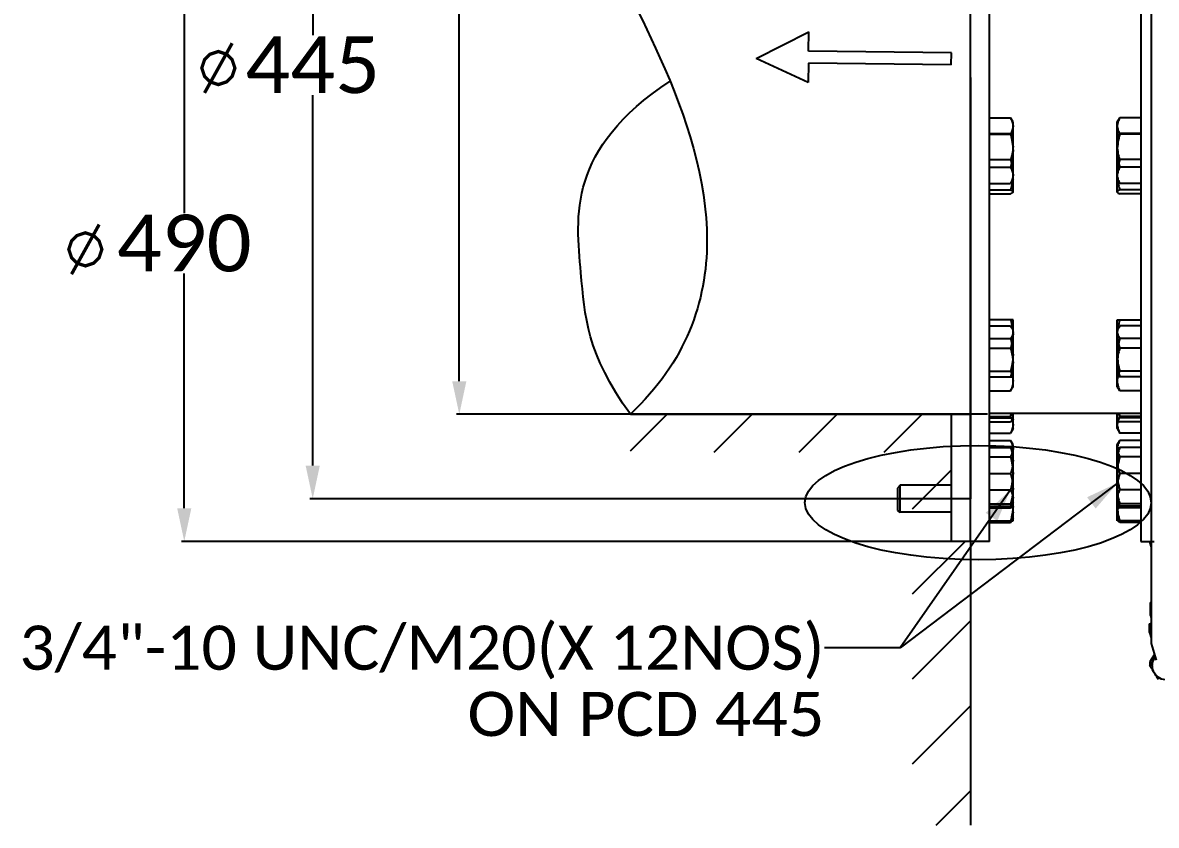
# Model space of a CAD drawing. Header units: millimetres. Extents: x 750 to 8479, y 2174 to 4333.
# Drawn here: x 4125 to 4724, y 3363 to 3787 of the extents above; entities that cross this region are included whole.
import ezdxf
from ezdxf.enums import TextEntityAlignment as Align

# ---------------------------------------------------------------- set-up
doc = ezdxf.new("R2010")
doc.units = ezdxf.units.MM
doc.header["$LTSCALE"] = 153.67
doc.header["$PDMODE"] = 3
doc.header["$PDSIZE"] = 8
doc.linetypes.add('DASHED', pattern=[0.2, 0.1, -0.1])
doc.linetypes.add('DOT', pattern=[0.2, 0.1, -0.1])
doc.layers.get('0').update_dxf_attribs({"linetype": 'CONTINUOUS'})
doc.layers.get('Defpoints').update_dxf_attribs({"linetype": 'CONTINUOUS'})
doc.layers.add('00_BUW_DATUM', color=7, linetype='CONTINUOUS')
doc.layers.add('02___PRT_ALL_AXES', color=7, linetype='CONTINUOUS')
doc.styles.get("Standard").update_dxf_attribs({"font": 'calibri.ttf'})
doc.dimstyles.get("Standard").update_dxf_attribs({"dimtxt": 17.5, "dimasz": 17.5, "dimexe": 1.5, "dimexo": 1, "dimtad": 1, "dimdsep": 46, "dimtxsty": 'Standard', "dimblk": '_FILLED', "dimblk1": '_FILLED', "dimblk2": '_FILLED', "dimcen": 0.09, "dimazin": 2, "dimtol": 1, "dimtp": 0.01, "dimtm": 0.01, "dimtfac": 1, "dimtofl": 0, "dimtmove": 0, "dimatfit": 3, "dimldrblk": '_FILLED', "dimfxl": 1, "dimtolj": 1, "dimarcsym": 0})

# ---------------------------------------------------------------- blocks, each defined once
blk = doc.blocks.new('_FILLED')
at = {"color": 0, "linetype": 'ByBlock'}
blk.add_solid([(0, 0), (-1, 0.214), (-1, -0.214)], dxfattribs=at)
blk = doc.blocks.new('*D48')
at = {"color": 0, "lineweight": -2}
for p, q in [((4624.38, 4003.32), (4208.61, 4003.32)), ((4210.11, 3985.82), (4210.11, 3686.73)), ((4210.11, 3530.82), (4210.11, 3654.74)), ((4624.38, 3513.32), (4208.61, 3513.32))]:
    blk.add_line(p, q, dxfattribs=at)
at = {"layer": 'Defpoints', "color": 0}
for p in [(4625.38, 4003.32), (4210.11, 3513.32), (4625.38, 3513.32)]:
    blk.add_point(p, dxfattribs=at)
at = {"color": 0, "linetype": 'ByBlock', "lineweight": -2, "xscale": 17.5, "yscale": 17.5, "zscale": 17.5}
for p, rotation in [((4210.11, 4003.32), 90), ((4210.11, 3513.32), 270)]:
    blk.add_blockref('_FILLED', p, dxfattribs=dict(at, rotation=rotation))
at = {"color": 0, "insert": (4210.11, 3670.74), "char_height": 30, "attachment_point": 5}
blk.add_mtext('\\A1;490', dxfattribs=at)
blk = doc.blocks.new('*D49')
at = {"color": 0, "lineweight": -2}
for p, q in [((4634.38, 3935.82), (4353.87, 3935.82)), ((4355.37, 3918.32), (4355.37, 3857.79)), ((4355.37, 3597.94), (4355.37, 3825.8)), ((4634.35, 3580.44), (4353.87, 3580.44))]:
    blk.add_line(p, q, dxfattribs=at)
at = {"layer": 'Defpoints', "color": 0}
for p in [(4635.38, 3935.82), (4355.37, 3580.44), (4635.35, 3580.44)]:
    blk.add_point(p, dxfattribs=at)
at = {"color": 0, "linetype": 'ByBlock', "lineweight": -2, "xscale": 17.5, "yscale": 17.5, "zscale": 17.5}
for p, rotation in [((4355.37, 3935.82), 90), ((4355.37, 3580.44), 270)]:
    blk.add_blockref('_FILLED', p, dxfattribs=dict(at, rotation=rotation))
at = {"color": 0, "insert": (4355.37, 3841.8), "char_height": 30, "attachment_point": 5}
blk.add_mtext('\\A1;355', dxfattribs=at)
blk = doc.blocks.new('*D54')
at = {"color": 0, "lineweight": -2}
for p, q in [((4638.8, 3980.82), (4276.46, 3980.82)), ((4277.96, 3963.32), (4277.96, 3780.77)), ((4277.96, 3553.32), (4277.96, 3749.08)), ((4573.43, 3535.82), (4276.46, 3535.82))]:
    blk.add_line(p, q, dxfattribs=at)
at = {"layer": 'Defpoints', "color": 0}
for p in [(4639.8, 3980.82), (4277.96, 3535.82), (4574.43, 3535.82)]:
    blk.add_point(p, dxfattribs=at)
at = {"color": 0, "linetype": 'ByBlock', "lineweight": -2, "xscale": 17.5, "yscale": 17.5, "zscale": 17.5}
for p, rotation in [((4277.96, 3980.82), 90), ((4277.96, 3535.82), 270)]:
    blk.add_blockref('_FILLED', p, dxfattribs=dict(at, rotation=rotation))
at = {"color": 0, "insert": (4277.96, 3764.92), "char_height": 30, "attachment_point": 5}
blk.add_mtext('\\A1;445', dxfattribs=at)
blk = doc.blocks.new('ARROW_4_BL0', base_point=(1535.78, 1394.64))
at = {"color": 7, "linetype": 'Continuous'}
for p, q in [((1559.72, 1397.75), (1559.84, 1407.97)), ((1559.84, 1407.97), (1587.31, 1395.29)), ((1484.33, 1398.65), (1484.26, 1392.42)), ((1484.33, 1398.65), (1559.72, 1397.75)), ((1587.31, 1395.29), (1559.52, 1381.3)), ((1484.26, 1392.42), (1559.65, 1391.52)), ((1559.65, 1391.52), (1559.52, 1381.3))]:
    blk.add_line(p, q, dxfattribs=at)

msp = doc.modelspace()

# ---------------------------------------------------------------- hatches: boundary and pattern name
h = msp.add_hatch()
h.set_pattern_fill('ANSI31', color=256, scale=10)
h.set_pattern_definition([(45, (2936.007, -14.086), (-22.45064, 22.45064), [])])
edge = h.paths.add_edge_path()
edge.add_line((4625.37764, 3363.32203), (4625.37764, 3513.32203))
edge.add_line((4625.37764, 3513.32203), (4615.37764, 3513.32203))
edge.add_line((4615.37764, 3513.32203), (4615.38192, 3580.44551))
edge.add_line((4615.38192, 3580.44551), (4445.71613, 3580.44423))
edge.add_line((4445.71613, 3580.50951), (4445.71613, 3560.50951))
edge.add_line((4445.71613, 3560.50951), (4594.71613, 3560.50951))
edge.add_line((4594.71613, 3560.50951), (4594.71613, 3363.32203))
edge.add_line((4594.71613, 3363.32203), (4625.37764, 3363.32203))

# ---------------------------------------------------------------- linework, layer by layer
for p, q in [((4625.37764, 3758.32203), (4625.37764, 3980.82203)), ((4625.37764, 3758.32203), (4625.37764, 3535.82203)), ((4445.71613, 3580.44423), (4615.38192, 3580.44551)), ((4615.37764, 3513.32203), (4615.38192, 3580.44551)), ((4625.37764, 3535.82203), (4450.77029, 3535.82203)), ((4615.37764, 3513.32203), (4615.37764, 3530.82203)), ((4625.37764, 3513.32203), (4615.37764, 3513.32203)), ((4625.37764, 3513.32203), (4625.37764, 3363.32203))]:
    msp.add_line(p, q)
at = {"linetype": 'Continuous'}
for p, q in [((4445.71613, 3580.45635), (4625.37764, 3580.44487)), ((4588.15399, 3542.96764), (4586.73108, 3541.36589)), ((4586.73108, 3541.36589), (4586.73108, 3529.61461)), ((4615.37965, 3542.97764), (4588.18813, 3542.97767)), ((4588.18813, 3528.73722), (4588.18813, 3542.90684)), ((4586.73108, 3529.61461), (4588.18813, 3528.73722)), ((4615.37874, 3528.73722), (4588.18813, 3528.73722))]:
    msp.add_line(p, q, dxfattribs=at)
at = {"linetype": 'ByBlock'}
for p, q in [((4719.87334, 3513.15552), (4720.79024, 3510.25605)), ((4720.37334, 3474.17786), (4720.37335, 3481.10015)), ((4720.37335, 3481.10015), (4720.79024, 3481.21014)), ((4720.37334, 3474.17786), (4720.79024, 3474.28786)), ((4720.37334, 3474.17786), (4720.79024, 3472.95583)), ((4719.87334, 3469.81918), (4720.79024, 3470.08015)), ((4719.87334, 3465.22257), (4719.87334, 3469.81918)), ((4719.87334, 3465.22257), (4720.79024, 3465.48354)), ((4719.87334, 3465.22257), (4720.79024, 3462.32311)), ((4722.55029, 3453.60014), (4720.14013, 3449.6805))]:
    msp.add_line(p, q, dxfattribs=at)
at = {"const_width": 1.75}
for points in [[(4219.36836, 3763.33578), (4220.82671, 3767.7107), (4223.74337, 3770.6274), (4228.11837, 3772.08571), (4232.49337, 3770.6274), (4235.41003, 3767.7107), (4236.86838, 3763.33578), (4235.41003, 3758.96078), (4232.49337, 3756.04408), (4228.11837, 3754.58577), (4223.74337, 3756.04408), (4220.82671, 3758.96078), (4219.36836, 3763.33578)], [(4220.82671, 3750.21077), (4235.41003, 3776.46071)], [(4149.11539, 3667.56646), (4150.57374, 3671.94138), (4153.4904, 3674.85808), (4157.8654, 3676.31639), (4162.2404, 3674.85808), (4165.15706, 3671.94138), (4166.61541, 3667.56646), (4165.15706, 3663.19146), (4162.2404, 3660.27476), (4157.8654, 3658.81646), (4153.4904, 3660.27476), (4150.57374, 3663.19146), (4149.11539, 3667.56646)], [(4150.57374, 3654.44145), (4165.15706, 3680.69139)]]:
    msp.add_lwpolyline(points, dxfattribs=at)
at = {"linetype": 'ByBlock'}
msp.add_ellipse((4629.36403, 3533.78828), major_axis=(-91.42621, 0), ratio=0.330297244, dxfattribs=at)
at = {"linetype": 'Continuous'}
for points, knots in [([(4443.72216, 3935.82203), (4426.34396, 3904.63401), (4419.72986, 3847.26921), (4466.3318, 3765.69099), (4497.04616, 3671.12096), (4475.14699, 3608.28444), (4445.71613, 3580.45635)], [0, 0, 0, 0, 0.238396544, 0.4652361, 0.732077313, 1, 1, 1, 1]), ([(4445.71613, 3580.50951), (4422.53863, 3612.58068), (4420.51376, 3657.52089), (4412.32903, 3720.53762), (4466.7012, 3756.46702)], [0, 0, 0, 0, 0.436819038, 1, 1, 1, 1])]:
    msp.add_open_spline(points, degree=3, knots=knots, dxfattribs=at)
at = {"layer": '00_BUW_DATUM', "linetype": 'Continuous'}
for p, q in [((4635.30683, 3737.00582), (4646.46708, 3737.00582)), ((4647.80683, 3734.68531), (4646.46708, 3737.00582)), ((4647.80683, 3704.68531), (4647.80683, 3734.68531)), ((4635.30683, 3728.34557), (4646.46708, 3728.34557)), ((4635.30683, 3711.02506), (4646.46708, 3711.02506)), ((4635.30683, 3702.3648), (4646.46708, 3702.3648)), ((4647.80683, 3704.68531), (4646.46708, 3702.3648)), ((4647.80683, 3630.30179), (4635.30683, 3630.30179)), ((4647.80683, 3600.30179), (4647.80683, 3630.30179)), ((4635.30683, 3615.30179), (4646.46708, 3615.30179)), ((4635.30683, 3600.30179), (4647.80683, 3600.30179)), ((4647.80683, 3572.87714), (4647.80683, 3580.82203)), ((4635.30683, 3579.21689), (4646.46708, 3579.21689)), ((4635.30683, 3570.55663), (4646.46708, 3570.55663)), ((4647.80683, 3572.87714), (4646.46708, 3570.55663)), ((4635.30683, 3566.56093), (4646.46708, 3566.56093)), ((4647.80683, 3564.24042), (4646.46708, 3566.56093)), ((4647.80683, 3524.20231), (4647.80683, 3564.24042)), ((4635.30683, 3557.90068), (4646.46708, 3557.90068)), ((4635.30683, 3540.58017), (4646.46708, 3540.58017)), ((4647.80683, 3534.24042), (4646.46708, 3531.91991)), ((4635.30683, 3531.91991), (4646.46708, 3531.91991)), ((4635.30683, 3524.20231), (4647.80683, 3524.20231))]:
    msp.add_line(p, q, dxfattribs=at)
at = {"layer": '00_BUW_DATUM', "linetype": 'DASHED'}
for p, q in [((4635.30683, 3737.00582), (4646.46708, 3737.00582)), ((4647.80683, 3734.68531), (4646.46708, 3737.00582)), ((4647.80683, 3704.68531), (4647.80683, 3734.68531)), ((4635.30683, 3728.34557), (4646.46708, 3728.34557)), ((4635.30683, 3711.02506), (4646.46708, 3711.02506)), ((4635.30683, 3702.3648), (4646.46708, 3702.3648)), ((4647.80683, 3704.68531), (4646.46708, 3702.3648)), ((4647.80683, 3630.30179), (4635.30683, 3630.30179)), ((4647.80683, 3600.30179), (4647.80683, 3630.30179)), ((4635.30683, 3615.30179), (4646.46708, 3615.30179)), ((4635.30683, 3600.30179), (4647.80683, 3600.30179)), ((4647.80683, 3572.87714), (4647.80683, 3580.82203)), ((4635.30683, 3579.21689), (4646.46708, 3579.21689)), ((4635.30683, 3570.55663), (4646.46708, 3570.55663)), ((4647.80683, 3572.87714), (4646.46708, 3570.55663)), ((4635.30683, 3566.56093), (4646.46708, 3566.56093)), ((4647.80683, 3564.24042), (4646.46708, 3566.56093)), ((4647.80683, 3534.24042), (4647.80683, 3564.24042)), ((4635.30683, 3557.90068), (4646.46708, 3557.90068)), ((4635.30683, 3540.58017), (4646.46708, 3540.58017)), ((4647.80683, 3534.24042), (4646.46708, 3531.91991)), ((4635.30683, 3531.91991), (4646.46708, 3531.91991))]:
    msp.add_line(p, q, dxfattribs=at)
at = {"layer": '00_BUW_DATUM', "linetype": 'ByBlock'}
for p, q in [((4702.87764, 3734.68531), (4704.21738, 3737.00582)), ((4702.87764, 3734.68531), (4704.21738, 3737.00582)), ((4715.37764, 3737.00582), (4704.21738, 3737.00582)), ((4715.37764, 3737.00582), (4704.21738, 3737.00582)), ((4702.87764, 3704.68531), (4702.87764, 3734.68531)), ((4702.87764, 3704.68531), (4702.87764, 3734.68531)), ((4702.87764, 3727.81417), (4702.94614, 3727.93282)), ((4702.87764, 3697.81417), (4702.87764, 3727.81417)), ((4715.37764, 3728.7793), (4704.21738, 3728.7793)), ((4715.37764, 3728.34557), (4704.21738, 3728.34557)), ((4715.37764, 3728.34557), (4704.21738, 3728.34557)), ((4715.37764, 3714.97985), (4704.21738, 3714.97985)), ((4715.37764, 3711.02506), (4704.21738, 3711.02506)), ((4715.37764, 3711.02506), (4704.21738, 3711.02506)), ((4702.87764, 3704.68531), (4704.21738, 3702.3648)), ((4702.87764, 3704.68531), (4704.21738, 3702.3648)), ((4715.37764, 3702.3648), (4704.21738, 3702.3648)), ((4715.37764, 3702.3648), (4704.21738, 3702.3648)), ((4715.37764, 3699.01473), (4704.21738, 3699.01473)), ((4715.37764, 3696.84905), (4704.21738, 3696.84905)), ((4702.87764, 3600.30179), (4702.87764, 3630.30179)), ((4702.87764, 3630.30179), (4715.37764, 3630.30179)), ((4702.87764, 3600.30179), (4702.87764, 3630.30179)), ((4702.87764, 3630.30179), (4715.37764, 3630.30179)), ((4702.87764, 3625.01285), (4703.61286, 3626.2863)), ((4702.87764, 3595.01285), (4702.87764, 3625.01285)), ((4704.21738, 3627.19744), (4703.61289, 3626.2863)), ((4715.37764, 3627.19744), (4704.21738, 3627.19744)), ((4715.37764, 3620.48068), (4704.21738, 3620.48068)), ((4715.37764, 3615.30179), (4704.21738, 3615.30179)), ((4715.37764, 3615.30179), (4704.21738, 3615.30179)), ((4715.37764, 3600.30179), (4702.87764, 3600.30179)), ((4715.37764, 3600.30179), (4702.87764, 3600.30179)), ((4715.37764, 3603.2961), (4704.21738, 3603.2961)), ((4702.87764, 3595.01285), (4703.61286, 3593.73941)), ((4704.21738, 3592.82827), (4703.61289, 3593.73941)), ((4715.37764, 3592.82827), (4704.21738, 3592.82827)), ((4702.87764, 3572.87714), (4702.87764, 3580.82203)), ((4702.87764, 3572.87714), (4702.87764, 3580.82203)), ((4702.87764, 3577.45872), (4702.87764, 3580.82203)), ((4715.37764, 3579.21689), (4704.21738, 3579.21689)), ((4715.37764, 3579.21689), (4704.21738, 3579.21689)), ((4715.37764, 3578.65928), (4704.21738, 3578.65928)), ((4715.37764, 3576.49359), (4704.21738, 3576.49359)), ((4702.87764, 3572.87714), (4704.21738, 3570.55663)), ((4702.87764, 3572.87714), (4704.21738, 3570.55663)), ((4715.37764, 3570.55663), (4704.21738, 3570.55663)), ((4715.37764, 3570.55663), (4704.21738, 3570.55663)), ((4702.87764, 3564.24042), (4704.21738, 3566.56093)), ((4702.87764, 3564.24042), (4704.21738, 3566.56093)), ((4702.87764, 3524.20231), (4702.87764, 3564.24042)), ((4702.87764, 3534.24042), (4702.87764, 3564.24042)), ((4715.37764, 3566.56093), (4704.21738, 3566.56093)), ((4715.37764, 3566.56093), (4704.21738, 3566.56093)), ((4715.37764, 3562.91598), (4704.21738, 3562.91598)), ((4702.87764, 3561.95086), (4702.94614, 3562.06951)), ((4702.87764, 3525.5256), (4702.87764, 3561.95086)), ((4715.37764, 3557.90068), (4704.21738, 3557.90068)), ((4715.37764, 3557.90068), (4704.21738, 3557.90068)), ((4715.37764, 3549.11654), (4704.21738, 3549.11654)), ((4715.37764, 3540.58017), (4704.21738, 3540.58017)), ((4715.37764, 3540.58017), (4704.21738, 3540.58017)), ((4702.87764, 3534.24042), (4704.21738, 3531.91991)), ((4702.87764, 3534.24042), (4704.21738, 3531.91991)), ((4715.37764, 3533.15142), (4704.21738, 3533.15142)), ((4715.37764, 3531.91991), (4704.21738, 3531.91991)), ((4715.37764, 3531.91991), (4704.21738, 3531.91991)), ((4715.37764, 3530.98574), (4704.21738, 3530.98574)), ((4702.87764, 3525.5256), (4703.61286, 3524.25215)), ((4715.37764, 3524.20231), (4702.87764, 3524.20231)), ((4704.21738, 3523.34102), (4703.61289, 3524.25216)), ((4715.37764, 3523.34102), (4704.21738, 3523.34102)), ((4720.14013, 3449.6805), (4720.14013, 3447.88312))]:
    msp.add_line(p, q, dxfattribs=at)
at = {"layer": '00_BUW_DATUM', "linetype": 'DOT'}
for p, q in [((4635.30683, 3728.7793), (4646.46708, 3728.7793)), ((4647.80683, 3727.81417), (4647.73833, 3727.93282)), ((4647.80683, 3697.81417), (4647.80683, 3727.81417)), ((4635.30683, 3714.97985), (4646.46708, 3714.97985)), ((4635.30683, 3699.01473), (4646.46708, 3699.01473)), ((4635.30683, 3696.84905), (4646.46708, 3696.84905)), ((4635.30683, 3627.19744), (4646.46708, 3627.19744)), ((4646.46708, 3627.19744), (4647.07157, 3626.2863)), ((4647.80683, 3625.01285), (4647.0716, 3626.2863)), ((4647.80683, 3595.01285), (4647.80683, 3625.01285)), ((4635.30683, 3620.48068), (4646.46708, 3620.48068)), ((4635.30683, 3603.2961), (4646.46708, 3603.2961)), ((4635.30683, 3592.82827), (4646.46708, 3592.82827)), ((4646.46708, 3592.82827), (4647.07157, 3593.73941)), ((4647.80683, 3595.01285), (4647.0716, 3593.73941)), ((4647.80683, 3577.45872), (4647.80683, 3580.82203)), ((4635.30683, 3578.65928), (4646.46708, 3578.65928)), ((4635.30683, 3576.49359), (4646.46708, 3576.49359)), ((4635.30683, 3562.91598), (4646.46708, 3562.91598)), ((4647.80683, 3561.95086), (4647.73833, 3562.06951)), ((4647.80683, 3525.5256), (4647.80683, 3561.95086)), ((4635.30683, 3549.11654), (4646.46708, 3549.11654)), ((4635.30683, 3533.15142), (4646.46708, 3533.15142)), ((4635.30683, 3530.98574), (4646.46708, 3530.98574)), ((4635.30683, 3523.34102), (4646.46708, 3523.34102)), ((4646.46708, 3523.34102), (4647.07157, 3524.25216)), ((4647.80683, 3525.5256), (4647.0716, 3524.25215))]:
    msp.add_line(p, q, dxfattribs=at)
at = {"layer": '00_BUW_DATUM', "linetype": 'Continuous'}
for centre, radius, start, end in [((4606.64008, 3590.73763), 41.45983, 343.86645223, 346.16147775), ((4627.88103, 3531.68918), 19.9258, 0.03774501, 6.6190158)]:
    msp.add_arc(centre, radius, start, end, dxfattribs=at)
at = {"layer": '00_BUW_DATUM', "linetype": 'DASHED'}
msp.add_arc((4606.64008, 3590.73763), 41.45983, 343.86645223, 346.16147775, dxfattribs=at)
at = {"layer": '00_BUW_DATUM', "linetype": 'DOT'}
msp.add_arc((4613.55835, 3589.01259), 34.49892, 342.53605777, 346.26262904, dxfattribs=at)
at = {"layer": '00_BUW_DATUM', "linetype": 'ByBlock'}
for centre, radius, start, end in [((4737.12611, 3589.01259), 34.49892, 193.73737096, 197.46394223), ((4744.04438, 3590.73763), 41.45983, 193.83852225, 196.13354777), ((4744.04438, 3590.73763), 41.45983, 193.83852225, 196.13354777), ((4722.80343, 3531.68918), 19.9258, 173.3809842, 179.96225499), ((4653.9669, 3493.55463), 80.41011, 328.41784884, 329.09592442), ((4728.92313, 3447.47014), 7.57975, 141.73340672, 148.39664346)]:
    msp.add_arc(centre, radius, start, end, dxfattribs=at)
at = {"layer": '00_BUW_DATUM', "linetype": 'Continuous'}
for points, knots in [([(4646.46708, 3737.00582), (4646.85951, 3736.32611), (4647.53005, 3734.94478), (4647.80683, 3733.41506), (4647.80683, 3732.67569)], [0, 0, 0, 0, 0.514923019, 1, 1, 1, 1]), ([(4647.80683, 3732.67569), (4647.80683, 3731.93633), (4647.53003, 3730.40662), (4646.85952, 3729.02529), (4646.46708, 3728.34557)], [0, 0, 0, 0, 0.485068846, 1, 1, 1, 1]), ([(4646.46708, 3728.34557), (4646.87327, 3726.93849), (4647.55109, 3724.08191), (4647.80683, 3721.14928), (4647.80683, 3719.68531)], [0, 0, 0, 0, 0.500095806, 1, 1, 1, 1]), ([(4647.80683, 3719.68531), (4647.80683, 3718.22137), (4647.55107, 3715.28874), (4646.87328, 3712.43216), (4646.46708, 3711.02506)], [0, 0, 0, 0, 0.499895575, 1, 1, 1, 1]), ([(4646.46708, 3711.02506), (4646.85951, 3710.34534), (4647.53005, 3708.96402), (4647.80683, 3707.4343), (4647.80683, 3706.69493)], [0, 0, 0, 0, 0.514923019, 1, 1, 1, 1]), ([(4647.80683, 3706.69493), (4647.80683, 3705.95557), (4647.53003, 3704.42586), (4646.85952, 3703.04453), (4646.46708, 3702.3648)], [0, 0, 0, 0, 0.485068846, 1, 1, 1, 1]), ([(4646.46708, 3630.30179), (4646.87146, 3629.08865), (4647.54868, 3626.62368), (4647.80683, 3624.07105), (4647.80683, 3622.80179)], [0, 0, 0, 0, 0.501864422, 1, 1, 1, 1]), ([(4647.80683, 3622.80179), (4647.80683, 3621.53255), (4647.54867, 3618.97992), (4646.87147, 3616.51495), (4646.46708, 3615.30179)], [0, 0, 0, 0, 0.498127019, 1, 1, 1, 1]), ([(4646.46708, 3615.30179), (4646.87146, 3614.08865), (4647.54868, 3611.62368), (4647.80683, 3609.07105), (4647.80683, 3607.80179)], [0, 0, 0, 0, 0.501864422, 1, 1, 1, 1]), ([(4647.80683, 3607.80179), (4647.80683, 3606.53255), (4647.54867, 3603.97992), (4646.87147, 3601.51495), (4646.46708, 3600.30179)], [0, 0, 0, 0, 0.498127019, 1, 1, 1, 1]), ([(4646.46708, 3579.21689), (4646.85951, 3578.53718), (4647.53005, 3577.15585), (4647.80683, 3575.62613), (4647.80683, 3574.88676)], [0, 0, 0, 0, 0.514923019, 1, 1, 1, 1]), ([(4647.80683, 3574.88676), (4647.80683, 3574.1474), (4647.53003, 3572.61769), (4646.85952, 3571.23636), (4646.46708, 3570.55663)], [0, 0, 0, 0, 0.485068846, 1, 1, 1, 1]), ([(4646.46708, 3566.56093), (4646.85951, 3565.88122), (4647.53005, 3564.49989), (4647.80683, 3562.97018), (4647.80683, 3562.2308)], [0, 0, 0, 0, 0.514923019, 1, 1, 1, 1]), ([(4647.80683, 3562.2308), (4647.80683, 3561.49144), (4647.53003, 3559.96174), (4646.85952, 3558.5804), (4646.46708, 3557.90068)], [0, 0, 0, 0, 0.485068846, 1, 1, 1, 1]), ([(4646.46708, 3557.90068), (4646.87327, 3556.4936), (4647.55109, 3553.63702), (4647.80683, 3550.70439), (4647.80683, 3549.24042)], [0, 0, 0, 0, 0.500095806, 1, 1, 1, 1]), ([(4647.80683, 3549.24042), (4647.80683, 3547.77648), (4647.55107, 3544.84386), (4646.87328, 3541.98727), (4646.46708, 3540.58017)], [0, 0, 0, 0, 0.499895575, 1, 1, 1, 1]), ([(4646.46708, 3540.58017), (4646.85951, 3539.90046), (4647.53005, 3538.51913), (4647.80683, 3536.98941), (4647.80683, 3536.25004)], [0, 0, 0, 0, 0.514923019, 1, 1, 1, 1]), ([(4647.80683, 3536.25004), (4647.80683, 3535.51068), (4647.53003, 3533.98097), (4646.85952, 3532.59964), (4646.46708, 3531.91991)], [0, 0, 0, 0, 0.485068846, 1, 1, 1, 1]), ([(4647.80683, 3531.70231), (4647.80683, 3530.43307), (4647.54867, 3527.88044), (4646.87147, 3525.41547), (4646.46708, 3524.20231)], [0, 0, 0, 0, 0.498127019, 1, 1, 1, 1])]:
    msp.add_open_spline(points, degree=3, knots=knots, dxfattribs=at)
at = {"layer": '00_BUW_DATUM', "linetype": 'DASHED'}
for points, knots in [([(4646.46708, 3737.00582), (4646.85951, 3736.32611), (4647.53005, 3734.94478), (4647.80683, 3733.41506), (4647.80683, 3732.67569)], [0, 0, 0, 0, 0.514923019, 1, 1, 1, 1]), ([(4647.80683, 3732.67569), (4647.80683, 3731.93633), (4647.53003, 3730.40662), (4646.85952, 3729.02529), (4646.46708, 3728.34557)], [0, 0, 0, 0, 0.485068846, 1, 1, 1, 1]), ([(4646.46708, 3728.34557), (4646.87327, 3726.93849), (4647.55109, 3724.08191), (4647.80683, 3721.14928), (4647.80683, 3719.68531)], [0, 0, 0, 0, 0.500095806, 1, 1, 1, 1]), ([(4647.80683, 3719.68531), (4647.80683, 3718.22137), (4647.55107, 3715.28874), (4646.87328, 3712.43216), (4646.46708, 3711.02506)], [0, 0, 0, 0, 0.499895575, 1, 1, 1, 1]), ([(4646.46708, 3711.02506), (4646.85951, 3710.34534), (4647.53005, 3708.96402), (4647.80683, 3707.4343), (4647.80683, 3706.69493)], [0, 0, 0, 0, 0.514923019, 1, 1, 1, 1]), ([(4647.80683, 3706.69493), (4647.80683, 3705.95557), (4647.53003, 3704.42586), (4646.85952, 3703.04453), (4646.46708, 3702.3648)], [0, 0, 0, 0, 0.485068846, 1, 1, 1, 1]), ([(4646.46708, 3630.30179), (4646.87146, 3629.08865), (4647.54868, 3626.62368), (4647.80683, 3624.07105), (4647.80683, 3622.80179)], [0, 0, 0, 0, 0.501864422, 1, 1, 1, 1]), ([(4647.80683, 3622.80179), (4647.80683, 3621.53255), (4647.54867, 3618.97993), (4646.87147, 3616.51495), (4646.46708, 3615.30179)], [0, 0, 0, 0, 0.498127019, 1, 1, 1, 1]), ([(4646.46708, 3615.30179), (4646.87146, 3614.08865), (4647.54868, 3611.62368), (4647.80683, 3609.07105), (4647.80683, 3607.80179)], [0, 0, 0, 0, 0.501864422, 1, 1, 1, 1]), ([(4647.80683, 3607.80179), (4647.80683, 3606.53255), (4647.54867, 3603.97993), (4646.87147, 3601.51495), (4646.46708, 3600.30179)], [0, 0, 0, 0, 0.498127019, 1, 1, 1, 1]), ([(4646.46708, 3579.21689), (4646.85951, 3578.53718), (4647.53005, 3577.15585), (4647.80683, 3575.62613), (4647.80683, 3574.88676)], [0, 0, 0, 0, 0.514923019, 1, 1, 1, 1]), ([(4647.80683, 3574.88676), (4647.80683, 3574.1474), (4647.53003, 3572.61769), (4646.85952, 3571.23636), (4646.46708, 3570.55663)], [0, 0, 0, 0, 0.485068846, 1, 1, 1, 1]), ([(4646.46708, 3566.56093), (4646.85951, 3565.88122), (4647.53005, 3564.49989), (4647.80683, 3562.97018), (4647.80683, 3562.2308)], [0, 0, 0, 0, 0.514923019, 1, 1, 1, 1]), ([(4647.80683, 3562.2308), (4647.80683, 3561.49144), (4647.53003, 3559.96174), (4646.85952, 3558.5804), (4646.46708, 3557.90068)], [0, 0, 0, 0, 0.485068846, 1, 1, 1, 1]), ([(4646.46708, 3557.90068), (4646.87327, 3556.4936), (4647.55109, 3553.63702), (4647.80683, 3550.70439), (4647.80683, 3549.24042)], [0, 0, 0, 0, 0.500095806, 1, 1, 1, 1]), ([(4647.80683, 3549.24042), (4647.80683, 3547.77648), (4647.55107, 3544.84386), (4646.87328, 3541.98727), (4646.46708, 3540.58017)], [0, 0, 0, 0, 0.499895575, 1, 1, 1, 1]), ([(4646.46708, 3540.58017), (4646.85951, 3539.90046), (4647.53005, 3538.51913), (4647.80683, 3536.98941), (4647.80683, 3536.25004)], [0, 0, 0, 0, 0.514923019, 1, 1, 1, 1]), ([(4647.80683, 3536.25004), (4647.80683, 3535.51068), (4647.53003, 3533.98097), (4646.85952, 3532.59964), (4646.46708, 3531.91991)], [0, 0, 0, 0, 0.485068846, 1, 1, 1, 1])]:
    msp.add_open_spline(points, degree=3, knots=knots, dxfattribs=at)
at = {"layer": '00_BUW_DATUM', "linetype": 'ByBlock'}
for points, knots in [([(4704.21738, 3737.00582), (4703.82495, 3736.32611), (4703.15442, 3734.94478), (4702.87764, 3733.41506), (4702.87764, 3732.67569)], [0, 0, 0, 0, 0.514923019, 1, 1, 1, 1]), ([(4704.21738, 3737.00582), (4703.82495, 3736.32611), (4703.15442, 3734.94478), (4702.87764, 3733.41506), (4702.87764, 3732.67569)], [0, 0, 0, 0, 0.514923019, 1, 1, 1, 1]), ([(4702.87764, 3732.67569), (4702.87764, 3731.93633), (4703.15443, 3730.40662), (4703.82494, 3729.02529), (4704.21738, 3728.34557)], [0, 0, 0, 0, 0.485068846, 1, 1, 1, 1]), ([(4702.87764, 3732.67569), (4702.87764, 3731.93633), (4703.15443, 3730.40662), (4703.82494, 3729.02529), (4704.21738, 3728.34557)], [0, 0, 0, 0, 0.485068846, 1, 1, 1, 1]), ([(4704.21738, 3728.7793), (4703.81426, 3727.66673), (4703.13752, 3725.40504), (4702.87764, 3723.0482), (4702.87764, 3721.87958)], [0, 0, 0, 0, 0.503128503, 1, 1, 1, 1]), ([(4704.21738, 3728.34557), (4703.8112, 3726.93849), (4703.13338, 3724.08191), (4702.87764, 3721.14928), (4702.87764, 3719.68531)], [0, 0, 0, 0, 0.500095806, 1, 1, 1, 1]), ([(4704.21738, 3728.34557), (4703.8112, 3726.93849), (4703.13338, 3724.08191), (4702.87764, 3721.14928), (4702.87764, 3719.68531)], [0, 0, 0, 0, 0.500095806, 1, 1, 1, 1]), ([(4702.94614, 3727.93282), (4702.99263, 3728.01333), (4703.13539, 3728.17263), (4703.55305, 3728.47595), (4703.93749, 3728.65806), (4704.21738, 3728.7793)], [0, 0, 0, 0, 0.180492438, 0.407856993, 1, 1, 1, 1]), ([(4702.87764, 3721.87958), (4702.87764, 3720.71097), (4703.13753, 3718.35413), (4703.81426, 3716.09244), (4704.21738, 3714.97985)], [0, 0, 0, 0, 0.49686298, 1, 1, 1, 1]), ([(4702.87764, 3719.68531), (4702.87764, 3718.22137), (4703.13339, 3715.28874), (4703.81119, 3712.43216), (4704.21738, 3711.02506)], [0, 0, 0, 0, 0.499895575, 1, 1, 1, 1]), ([(4702.87764, 3719.68531), (4702.87764, 3718.22137), (4703.13339, 3715.28874), (4703.81119, 3712.43216), (4704.21738, 3711.02506)], [0, 0, 0, 0, 0.499895575, 1, 1, 1, 1]), ([(4704.21738, 3714.97985), (4703.81217, 3713.68598), (4703.13466, 3711.05796), (4702.87764, 3708.34751), (4702.87764, 3706.99729)], [0, 0, 0, 0, 0.501039053, 1, 1, 1, 1]), ([(4704.21738, 3711.02506), (4703.82495, 3710.34534), (4703.15442, 3708.96402), (4702.87764, 3707.4343), (4702.87764, 3706.69493)], [0, 0, 0, 0, 0.514923019, 1, 1, 1, 1]), ([(4704.21738, 3711.02506), (4703.82495, 3710.34534), (4703.15442, 3708.96402), (4702.87764, 3707.4343), (4702.87764, 3706.69493)], [0, 0, 0, 0, 0.514923019, 1, 1, 1, 1]), ([(4702.87764, 3706.99729), (4702.87764, 3705.6471), (4703.13467, 3702.93665), (4703.81216, 3700.30862), (4704.21738, 3699.01473)], [0, 0, 0, 0, 0.49895236, 1, 1, 1, 1]), ([(4702.87764, 3706.69493), (4702.87764, 3705.95557), (4703.15443, 3704.42586), (4703.82494, 3703.04453), (4704.21738, 3702.3648)], [0, 0, 0, 0, 0.485068846, 1, 1, 1, 1]), ([(4702.87764, 3706.69493), (4702.87764, 3705.95557), (4703.15443, 3704.42586), (4703.82494, 3703.04453), (4704.21738, 3702.3648)], [0, 0, 0, 0, 0.485068846, 1, 1, 1, 1]), ([(4704.21738, 3699.01473), (4704.02944, 3698.93332), (4703.68813, 3698.77143), (4703.1957, 3698.48048), (4702.87764, 3698.15046), (4702.87764, 3697.93189)], [0, 0, 0, 0, 0.346523391, 0.630203907, 1, 1, 1, 1]), ([(4702.87764, 3697.93189), (4702.87764, 3697.91213), (4702.88366, 3697.82949), (4702.91472, 3697.74994), (4702.94614, 3697.69552)], [0, 0, 0, 0, 0.23928033, 1, 1, 1, 1]), ([(4702.94614, 3697.69552), (4702.99263, 3697.61501), (4703.13539, 3697.45572), (4703.55305, 3697.15239), (4703.93749, 3696.97028), (4704.21738, 3696.84905)], [0, 0, 0, 0, 0.180492438, 0.407856993, 1, 1, 1, 1]), ([(4704.21738, 3630.30179), (4703.813, 3629.08865), (4703.13578, 3626.62368), (4702.87764, 3624.07105), (4702.87764, 3622.80179)], [0, 0, 0, 0, 0.501864422, 1, 1, 1, 1]), ([(4704.21738, 3630.30179), (4703.813, 3629.08865), (4703.13578, 3626.62368), (4702.87764, 3624.07105), (4702.87764, 3622.80179)], [0, 0, 0, 0, 0.501864422, 1, 1, 1, 1]), ([(4703.61286, 3626.2863), (4703.39094, 3625.9019), (4703.02179, 3625.11741), (4702.87764, 3624.25452), (4702.87764, 3623.83906)], [0, 0, 0, 0, 0.516529059, 1, 1, 1, 1]), ([(4702.87764, 3623.83906), (4702.87764, 3623.55356), (4702.94297, 3622.97044), (4703.3261, 3621.80149), (4703.83366, 3620.99616), (4704.21738, 3620.48068)], [0, 0, 0, 0, 0.233253545, 0.474969478, 1, 1, 1, 1]), ([(4702.87764, 3622.80179), (4702.87764, 3621.53255), (4703.13579, 3618.97992), (4703.813, 3616.51495), (4704.21738, 3615.30179)], [0, 0, 0, 0, 0.498127019, 1, 1, 1, 1]), ([(4702.87764, 3622.80179), (4702.87764, 3621.53255), (4703.13579, 3618.97993), (4703.813, 3616.51495), (4704.21738, 3615.30179)], [0, 0, 0, 0, 0.498127019, 1, 1, 1, 1]), ([(4704.21738, 3620.48068), (4703.81128, 3619.08495), (4703.13349, 3616.25127), (4702.87764, 3613.34095), (4702.87764, 3611.88839)], [0, 0, 0, 0, 0.500180827, 1, 1, 1, 1]), ([(4704.21738, 3615.30179), (4703.813, 3614.08865), (4703.13578, 3611.62368), (4702.87764, 3609.07105), (4702.87764, 3607.80179)], [0, 0, 0, 0, 0.501864422, 1, 1, 1, 1]), ([(4704.21738, 3615.30179), (4703.813, 3614.08865), (4703.13578, 3611.62368), (4702.87764, 3609.07105), (4702.87764, 3607.80179)], [0, 0, 0, 0, 0.501864422, 1, 1, 1, 1]), ([(4702.87764, 3611.88839), (4702.87764, 3610.43586), (4703.13351, 3607.52554), (4703.81128, 3604.69185), (4704.21738, 3603.2961)], [0, 0, 0, 0, 0.499810557, 1, 1, 1, 1]), ([(4702.87764, 3607.80179), (4702.87764, 3606.53255), (4703.13579, 3603.97992), (4703.813, 3601.51495), (4704.21738, 3600.30179)], [0, 0, 0, 0, 0.498127019, 1, 1, 1, 1]), ([(4702.87764, 3607.80179), (4702.87764, 3606.53255), (4703.13579, 3603.97993), (4703.813, 3601.51495), (4704.21738, 3600.30179)], [0, 0, 0, 0, 0.498127019, 1, 1, 1, 1]), ([(4704.21738, 3603.2961), (4703.81979, 3602.46371), (4703.14574, 3600.77008), (4702.87764, 3598.95213), (4702.87764, 3598.06219)], [0, 0, 0, 0, 0.508971218, 1, 1, 1, 1]), ([(4702.87764, 3598.06219), (4702.87764, 3597.17225), (4703.14575, 3595.35431), (4703.81978, 3593.66067), (4704.21738, 3592.82827)], [0, 0, 0, 0, 0.491020457, 1, 1, 1, 1]), ([(4704.21738, 3579.21689), (4703.82495, 3578.53718), (4703.15442, 3577.15585), (4702.87764, 3575.62613), (4702.87764, 3574.88676)], [0, 0, 0, 0, 0.514923019, 1, 1, 1, 1]), ([(4704.21738, 3579.21689), (4703.82495, 3578.53718), (4703.15442, 3577.15585), (4702.87764, 3575.62613), (4702.87764, 3574.88676)], [0, 0, 0, 0, 0.514923019, 1, 1, 1, 1]), ([(4704.21738, 3578.65928), (4704.02944, 3578.57787), (4703.68813, 3578.41598), (4703.1957, 3578.12503), (4702.87764, 3577.79501), (4702.87764, 3577.57643)], [0, 0, 0, 0, 0.346523393, 0.630203909, 1, 1, 1, 1]), ([(4702.87764, 3577.57643), (4702.87764, 3577.55667), (4702.88366, 3577.47404), (4702.91472, 3577.39448), (4702.94614, 3577.34007)], [0, 0, 0, 0, 0.239280327, 1, 1, 1, 1]), ([(4702.87764, 3574.88676), (4702.87764, 3574.1474), (4703.15443, 3572.61769), (4703.82494, 3571.23636), (4704.21738, 3570.55663)], [0, 0, 0, 0, 0.485068846, 1, 1, 1, 1]), ([(4702.87764, 3574.88676), (4702.87764, 3574.1474), (4703.15443, 3572.61769), (4703.82494, 3571.23636), (4704.21738, 3570.55663)], [0, 0, 0, 0, 0.485068846, 1, 1, 1, 1]), ([(4702.94614, 3577.34007), (4702.99263, 3577.25956), (4703.13539, 3577.10026), (4703.55305, 3576.79694), (4703.93749, 3576.61483), (4704.21738, 3576.49359)], [0, 0, 0, 0, 0.180492438, 0.407856993, 1, 1, 1, 1]), ([(4704.21738, 3566.56093), (4703.82495, 3565.88122), (4703.15442, 3564.49989), (4702.87764, 3562.97018), (4702.87764, 3562.2308)], [0, 0, 0, 0, 0.514923019, 1, 1, 1, 1]), ([(4704.21738, 3566.56093), (4703.82495, 3565.88122), (4703.15442, 3564.49989), (4702.87764, 3562.97018), (4702.87764, 3562.2308)], [0, 0, 0, 0, 0.514923019, 1, 1, 1, 1]), ([(4704.21738, 3562.91598), (4703.81426, 3561.80342), (4703.13752, 3559.54173), (4702.87764, 3557.18489), (4702.87764, 3556.01626)], [0, 0, 0, 0, 0.503128503, 1, 1, 1, 1]), ([(4702.94614, 3562.06951), (4702.99263, 3562.15002), (4703.13539, 3562.30931), (4703.55305, 3562.61264), (4703.93749, 3562.79475), (4704.21738, 3562.91598)], [0, 0, 0, 0, 0.180492438, 0.407856993, 1, 1, 1, 1]), ([(4702.87764, 3562.2308), (4702.87764, 3561.49144), (4703.15443, 3559.96174), (4703.82494, 3558.5804), (4704.21738, 3557.90068)], [0, 0, 0, 0, 0.485068846, 1, 1, 1, 1]), ([(4702.87764, 3562.2308), (4702.87764, 3561.49144), (4703.15443, 3559.96174), (4703.82494, 3558.5804), (4704.21738, 3557.90068)], [0, 0, 0, 0, 0.485068846, 1, 1, 1, 1]), ([(4704.21738, 3557.90068), (4703.8112, 3556.4936), (4703.13338, 3553.63702), (4702.87764, 3550.70439), (4702.87764, 3549.24042)], [0, 0, 0, 0, 0.500095806, 1, 1, 1, 1]), ([(4704.21738, 3557.90068), (4703.8112, 3556.4936), (4703.13338, 3553.63702), (4702.87764, 3550.70439), (4702.87764, 3549.24042)], [0, 0, 0, 0, 0.500095806, 1, 1, 1, 1]), ([(4702.87764, 3556.01626), (4702.87764, 3554.84766), (4703.13753, 3552.49082), (4703.81426, 3550.22912), (4704.21738, 3549.11654)], [0, 0, 0, 0, 0.49686298, 1, 1, 1, 1]), ([(4702.87764, 3549.24042), (4702.87764, 3547.77648), (4703.13339, 3544.84386), (4703.81119, 3541.98727), (4704.21738, 3540.58017)], [0, 0, 0, 0, 0.499895575, 1, 1, 1, 1]), ([(4702.87764, 3549.24042), (4702.87764, 3547.77648), (4703.13339, 3544.84386), (4703.81119, 3541.98727), (4704.21738, 3540.58017)], [0, 0, 0, 0, 0.499895575, 1, 1, 1, 1]), ([(4704.21738, 3549.11654), (4703.81217, 3547.82267), (4703.13466, 3545.19465), (4702.87764, 3542.4842), (4702.87764, 3541.13398)], [0, 0, 0, 0, 0.501039053, 1, 1, 1, 1]), ([(4702.87764, 3541.13398), (4702.87764, 3539.78379), (4703.13467, 3537.07334), (4703.81216, 3534.44531), (4704.21738, 3533.15142)], [0, 0, 0, 0, 0.49895236, 1, 1, 1, 1]), ([(4704.21738, 3540.58017), (4703.82495, 3539.90046), (4703.15442, 3538.51913), (4702.87764, 3536.98941), (4702.87764, 3536.25004)], [0, 0, 0, 0, 0.514923019, 1, 1, 1, 1]), ([(4704.21738, 3540.58017), (4703.82495, 3539.90046), (4703.15442, 3538.51913), (4702.87764, 3536.98941), (4702.87764, 3536.25004)], [0, 0, 0, 0, 0.514923019, 1, 1, 1, 1]), ([(4702.87764, 3536.25004), (4702.87764, 3535.51068), (4703.15443, 3533.98097), (4703.82494, 3532.59964), (4704.21738, 3531.91991)], [0, 0, 0, 0, 0.485068846, 1, 1, 1, 1]), ([(4702.87764, 3536.25004), (4702.87764, 3535.51068), (4703.15443, 3533.98097), (4703.82494, 3532.59964), (4704.21738, 3531.91991)], [0, 0, 0, 0, 0.485068846, 1, 1, 1, 1]), ([(4704.21738, 3533.15142), (4704.02944, 3533.07001), (4703.68813, 3532.90812), (4703.1957, 3532.61717), (4702.87764, 3532.28715), (4702.87764, 3532.06858)], [0, 0, 0, 0, 0.346523393, 0.630203909, 1, 1, 1, 1]), ([(4702.87764, 3532.06858), (4702.87764, 3532.04881), (4702.88366, 3531.96618), (4702.91472, 3531.88662), (4702.94614, 3531.83221)], [0, 0, 0, 0, 0.239280327, 1, 1, 1, 1]), ([(4702.87764, 3531.70231), (4702.87764, 3530.43307), (4703.13579, 3527.88044), (4703.813, 3525.41547), (4704.21738, 3524.20231)], [0, 0, 0, 0, 0.498127019, 1, 1, 1, 1]), ([(4703.30764, 3531.46691), (4703.23872, 3531.22956), (4702.9943, 3530.28429), (4702.87764, 3529.30415), (4702.87764, 3528.57493)], [0, 0, 0, 0, 0.25313249, 1, 1, 1, 1]), ([(4702.87764, 3528.57493), (4702.87764, 3527.685), (4703.14575, 3525.86706), (4703.81978, 3524.17342), (4704.21738, 3523.34102)], [0, 0, 0, 0, 0.491020457, 1, 1, 1, 1]), ([(4702.94614, 3531.83221), (4702.99263, 3531.7517), (4703.13539, 3531.59241), (4703.55305, 3531.28908), (4703.93749, 3531.10697), (4704.21738, 3530.98574)], [0, 0, 0, 0, 0.180492438, 0.407856993, 1, 1, 1, 1]), ([(4720.14013, 3447.88312), (4720.33223, 3448.16075), (4721.13261, 3449.33077), (4721.9018, 3450.52223), (4722.46748, 3451.4422)], [0, 0, 0, 0, 0.238159367, 1, 1, 1, 1]), ([(4722.43153, 3443.85257), (4722.08808, 3444.42282), (4721.55316, 3445.65796), (4721.28559, 3447.65248), (4721.57212, 3449.64459), (4722.11867, 3450.87494), (4722.46748, 3451.4422)], [0, 0, 0, 0, 0.250855481, 0.49994072, 0.749057943, 1, 1, 1, 1]), ([(4722.43153, 3443.85257), (4722.23557, 3444.17794), (4721.44784, 3445.50772), (4720.69575, 3446.85834), (4720.14013, 3447.88312)], [0, 0, 0, 0, 0.245754944, 1, 1, 1, 1]), ([(4724.72293, 3440.27379), (4724.53378, 3440.55306), (4723.74559, 3441.73013), (4722.98835, 3442.92801), (4722.43153, 3443.85257)], [0, 0, 0, 0, 0.238106532, 1, 1, 1, 1]), ([(4729.34168, 3440.02821), (4727.96611, 3440.03407), (4725.20143, 3440.72705), (4723.1255, 3442.70029), (4722.43153, 3443.85257)], [0, 0, 0, 0, 0.505598217, 1, 1, 1, 1])]:
    msp.add_open_spline(points, degree=3, knots=knots, dxfattribs=at)
at = {"layer": '00_BUW_DATUM', "linetype": 'DOT'}
for points, knots in [([(4647.73833, 3727.93282), (4647.69183, 3728.01333), (4647.54907, 3728.17263), (4647.13142, 3728.47595), (4646.74698, 3728.65806), (4646.46708, 3728.7793)], [0, 0, 0, 0, 0.180492438, 0.407856993, 1, 1, 1, 1]), ([(4646.46708, 3728.7793), (4646.8702, 3727.66673), (4647.54695, 3725.40504), (4647.80683, 3723.0482), (4647.80683, 3721.87958)], [0, 0, 0, 0, 0.503128503, 1, 1, 1, 1]), ([(4647.80683, 3721.87958), (4647.80683, 3720.71097), (4647.54694, 3718.35413), (4646.87021, 3716.09244), (4646.46708, 3714.97985)], [0, 0, 0, 0, 0.49686298, 1, 1, 1, 1]), ([(4646.46708, 3714.97985), (4646.8723, 3713.68598), (4647.54981, 3711.05796), (4647.80683, 3708.34751), (4647.80683, 3706.99729)], [0, 0, 0, 0, 0.501039053, 1, 1, 1, 1]), ([(4647.80683, 3706.99729), (4647.80683, 3705.6471), (4647.5498, 3702.93665), (4646.87231, 3700.30862), (4646.46708, 3699.01473)], [0, 0, 0, 0, 0.49895236, 1, 1, 1, 1]), ([(4646.46708, 3699.01473), (4646.65503, 3698.93332), (4646.99633, 3698.77143), (4647.48877, 3698.48048), (4647.80683, 3698.15046), (4647.80683, 3697.93189)], [0, 0, 0, 0, 0.346523391, 0.630203907, 1, 1, 1, 1]), ([(4647.73833, 3697.69552), (4647.69183, 3697.61501), (4647.54907, 3697.45572), (4647.13142, 3697.15239), (4646.74698, 3696.97028), (4646.46708, 3696.84905)], [0, 0, 0, 0, 0.180492438, 0.407856993, 1, 1, 1, 1]), ([(4647.80683, 3697.93189), (4647.80683, 3697.91213), (4647.80081, 3697.82949), (4647.76975, 3697.74994), (4647.73833, 3697.69552)], [0, 0, 0, 0, 0.23928033, 1, 1, 1, 1]), ([(4647.80683, 3623.83906), (4647.80683, 3623.55356), (4647.74149, 3622.97044), (4647.35836, 3621.80149), (4646.85081, 3620.99616), (4646.46708, 3620.48068)], [0, 0, 0, 0, 0.233253545, 0.474969478, 1, 1, 1, 1]), ([(4647.0716, 3626.2863), (4647.29352, 3625.9019), (4647.66268, 3625.11741), (4647.80683, 3624.25452), (4647.80683, 3623.83906)], [0, 0, 0, 0, 0.516529059, 1, 1, 1, 1]), ([(4646.46708, 3620.48068), (4646.87318, 3619.08495), (4647.55097, 3616.25127), (4647.80683, 3613.34095), (4647.80683, 3611.88839)], [0, 0, 0, 0, 0.500180827, 1, 1, 1, 1]), ([(4647.80683, 3611.88839), (4647.80683, 3610.43586), (4647.55096, 3607.52554), (4646.87319, 3604.69185), (4646.46708, 3603.2961)], [0, 0, 0, 0, 0.499810557, 1, 1, 1, 1]), ([(4646.46708, 3603.2961), (4646.86467, 3602.46371), (4647.53872, 3600.77008), (4647.80683, 3598.95213), (4647.80683, 3598.06219)], [0, 0, 0, 0, 0.508971218, 1, 1, 1, 1]), ([(4647.80683, 3598.06219), (4647.80683, 3597.17225), (4647.53871, 3595.35431), (4646.86468, 3593.66067), (4646.46708, 3592.82827)], [0, 0, 0, 0, 0.491020457, 1, 1, 1, 1]), ([(4646.46708, 3578.65928), (4646.65503, 3578.57787), (4646.99633, 3578.41598), (4647.48877, 3578.12503), (4647.80683, 3577.79501), (4647.80683, 3577.57643)], [0, 0, 0, 0, 0.346523393, 0.630203909, 1, 1, 1, 1]), ([(4647.73833, 3577.34007), (4647.69183, 3577.25956), (4647.54907, 3577.10026), (4647.13142, 3576.79694), (4646.74698, 3576.61483), (4646.46708, 3576.49359)], [0, 0, 0, 0, 0.180492438, 0.407856993, 1, 1, 1, 1]), ([(4647.80683, 3577.57643), (4647.80683, 3577.55667), (4647.80081, 3577.47404), (4647.76975, 3577.39448), (4647.73833, 3577.34007)], [0, 0, 0, 0, 0.239280327, 1, 1, 1, 1]), ([(4647.73833, 3562.06951), (4647.69183, 3562.15002), (4647.54907, 3562.30931), (4647.13142, 3562.61264), (4646.74698, 3562.79475), (4646.46708, 3562.91598)], [0, 0, 0, 0, 0.180492438, 0.407856993, 1, 1, 1, 1]), ([(4646.46708, 3562.91598), (4646.8702, 3561.80342), (4647.54695, 3559.54173), (4647.80683, 3557.18489), (4647.80683, 3556.01626)], [0, 0, 0, 0, 0.503128503, 1, 1, 1, 1]), ([(4647.80683, 3556.01626), (4647.80683, 3554.84766), (4647.54694, 3552.49082), (4646.87021, 3550.22912), (4646.46708, 3549.11654)], [0, 0, 0, 0, 0.49686298, 1, 1, 1, 1]), ([(4646.46708, 3549.11654), (4646.8723, 3547.82267), (4647.54981, 3545.19465), (4647.80683, 3542.4842), (4647.80683, 3541.13398)], [0, 0, 0, 0, 0.501039053, 1, 1, 1, 1]), ([(4647.80683, 3541.13398), (4647.80683, 3539.78379), (4647.5498, 3537.07334), (4646.87231, 3534.44531), (4646.46708, 3533.15142)], [0, 0, 0, 0, 0.49895236, 1, 1, 1, 1]), ([(4646.46708, 3533.15142), (4646.65503, 3533.07001), (4646.99633, 3532.90812), (4647.48877, 3532.61717), (4647.80683, 3532.28715), (4647.80683, 3532.06858)], [0, 0, 0, 0, 0.346523393, 0.630203909, 1, 1, 1, 1]), ([(4647.73833, 3531.83221), (4647.69183, 3531.7517), (4647.54907, 3531.59241), (4647.13142, 3531.28908), (4646.74698, 3531.10697), (4646.46708, 3530.98574)], [0, 0, 0, 0, 0.180492438, 0.407856993, 1, 1, 1, 1]), ([(4647.80683, 3528.57493), (4647.80683, 3527.685), (4647.53871, 3525.86706), (4646.86468, 3524.17342), (4646.46708, 3523.34102)], [0, 0, 0, 0, 0.491020457, 1, 1, 1, 1]), ([(4647.37683, 3531.46691), (4647.44575, 3531.22956), (4647.69016, 3530.28429), (4647.80683, 3529.30415), (4647.80683, 3528.57493)], [0, 0, 0, 0, 0.25313249, 1, 1, 1, 1]), ([(4647.80683, 3532.06858), (4647.80683, 3532.04881), (4647.80081, 3531.96618), (4647.76975, 3531.88662), (4647.73833, 3531.83221)], [0, 0, 0, 0, 0.239280327, 1, 1, 1, 1])]:
    msp.add_open_spline(points, degree=3, knots=knots, dxfattribs=at)
at = {"layer": '02___PRT_ALL_AXES', "linetype": 'ByBlock'}
for p, q in [((4720.79024, 4056.29258), (4720.79024, 3459.35699)), ((4720.79024, 4011.78983), (4720.79024, 3504.85424)), ((4715.37764, 4003.32203), (4715.37764, 3513.32203)), ((4715.37764, 4003.32203), (4715.37764, 3513.32203)), ((4715.37764, 4003.32203), (4715.37764, 3513.32203)), ((4715.37764, 3580.82203), (4635.37764, 3580.82203)), ((4715.37764, 3580.82203), (4635.37764, 3580.82203)), ((4715.37764, 3580.82203), (4635.37764, 3580.82203)), ((4715.37764, 3513.32203), (4720.79024, 3513.32203)), ((4715.37764, 3513.32203), (4720.79024, 3513.32203)), ((4715.37764, 3513.32203), (4722.29024, 3513.32203)), ((4720.79024, 3459.35699), (4723.5014, 3450.4892))]:
    msp.add_line(p, q, dxfattribs=at)
at = {"layer": '02___PRT_ALL_AXES', "linetype": 'Continuous'}
for p, q in [((4625.37764, 3513.32203), (4625.37764, 4003.32203)), ((4635.37764, 3513.32203), (4635.37764, 4003.32203)), ((4635.37764, 3513.32203), (4625.37764, 3513.32203))]:
    msp.add_line(p, q, dxfattribs=at)
at = {"layer": '02___PRT_ALL_AXES', "linetype": 'DASHED'}
for p, q in [((4625.37764, 3513.32203), (4625.37764, 4003.32203)), ((4635.37764, 3513.32203), (4635.37764, 4003.32203)), ((4635.37764, 3513.32203), (4625.37764, 3513.32203))]:
    msp.add_line(p, q, dxfattribs=at)
at = {"layer": '02___PRT_ALL_AXES', "linetype": 'DOT'}
for p, q in [((4625.37764, 3513.32203), (4625.37764, 4003.32203)), ((4635.37764, 3513.32203), (4635.37764, 4003.32203)), ((4635.37764, 3513.32203), (4625.37764, 3513.32203))]:
    msp.add_line(p, q, dxfattribs=at)

# ---------------------------------------------------------------- block references
at = {"linetype": 'Continuous', "rotation": 180}
msp.add_blockref('ARROW_4_BL0', (4563.74334, 3769.08266), dxfattribs=at)

# ---------------------------------------------------------------- texts
at = {"linetype": 'Continuous'}
for s, height, width, p, p2 in [('3/4"-10 UNC/M20(X 12NOS)', 23.3333333, 1.00107, (4123.06348, 3445.47244), (4548.23858, 3445.47244)), ('ON PCD 445', 23.333333, 1.037345, (4359.6653, 3410.47244), (4548.23858, 3410.47244))]:
    msp.add_text(s, height=height, dxfattribs=dict(at, width=width)).set_placement(p, p2, align=Align.FIT)

# ---------------------------------------------------------------- dimensions: what is measured, and where the dimension line sits
for base, p1, p2, text, picture, middle in [((4210.10579, 3513.32203), (4625.37764, 4003.32203), (4625.37764, 3513.32203), '490', '*D48', (4210.10579, 3670.73634)), ((4277.96389, 3535.82203), (4639.79625, 3980.82203), (4574.43111, 3535.82203), '445', '*D54', (4277.96389, 3764.92392)), ((4355.36985, 3580.44423), (4635.37764, 3935.82203), (4635.35494, 3580.44423), '355', '*D49', (4355.36985, 3841.79575))]:
    dim = msp.add_linear_dim(base=base, p1=p1, p2=p2, angle=90, text=text, dimstyle='Standard', override={"dimtxt": 30, "dimtad": 0, "dimtih": 1, "dimtoh": 1, "dimdec": 4, "dimzin": 0, "dimtxsty": 'Standard', "dimcen": 25.146, "dimadec": 0, "dimazin": 0, "dimtdec": 4, "dimtzin": 0})
    dim.commit()
    dim.dimension.update_dxf_attribs({"geometry": picture, "text_midpoint": middle, "dimtype": 160})

# ---------------------------------------------------------------- leaders
at = {"linetype": 'ByBlock'}
msp.add_leader([(4703.13618, 3544.22136), (4588.23858, 3457.13911), (4548.23858, 3457.13911)], dimstyle='Standard', override={"dimtad": 0}, dxfattribs=at)
at = {"linetype": 'Continuous'}
msp.add_leader([(4646.46708, 3540.58017), (4588.23858, 3457.13911), (4548.23858, 3457.13911)], dimstyle='Standard', override={"dimtad": 0}, dxfattribs=at)

doc.saveas('drawing.dxf')
